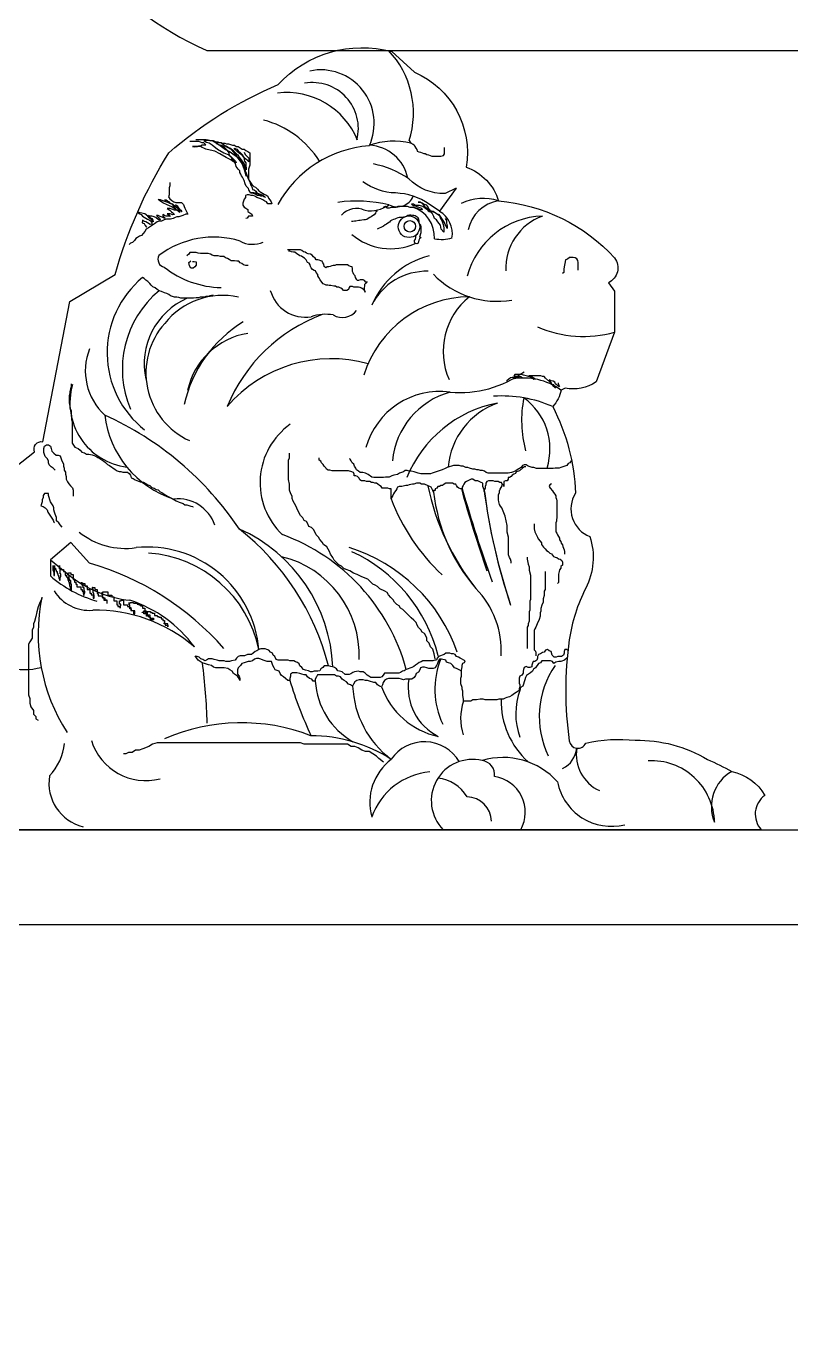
# Model space of a CAD drawing. Header units: metres. Extents: x 878 to 1938, y 746 to 2926.
# Drawn here: x 1155.3 to 1252.2, y 2193.9 to 2359.5 of the extents above; entities that cross this region are included whole.
import ezdxf

# ---------------------------------------------------------------- set-up
doc = ezdxf.new("R2010")
doc.units = ezdxf.units.M
for name, color, linetype in [('3', 3, 'Continuous'), ('4', 4, 'Continuous'), ('7', 7, 'Continuous')]:
    doc.layers.add(name, color=color, linetype=linetype)

msp = doc.modelspace()

# ---------------------------------------------------------------- hatches: boundary and pattern name
at = {"layer": '3'}
h = msp.add_hatch(dxfattribs=at)
h.set_pattern_fill('ANSI31', scale=1.83)
h.paths.add_polyline_path([(1203.19, 2334.13, 1), (1204.64, 2334.13, 1)])

# ---------------------------------------------------------------- linework, layer by layer
for q in [(1158.41, 2289.87), (1159.56, 2290.96)]:
    msp.add_line((1158.41, 2291.91), q, dxfattribs=at)
for points in [[(1149.34, 2300.07), (1156.4, 2305.56, -0.61), (1157.44, 2306.86), (1160.84, 2324.63), (1166.59, 2328.03, -0.07), (1173.39, 2343.44, -0.08), (1187.25, 2352.07, -0.28), (1201.63, 2356.25), (1204.5, 2353.63, -0.35), (1211.04, 2341.62, -0.24), (1215.17, 2337.34, -0.19), (1229.86, 2330.12, -0.47), (1229.08, 2326.98), (1229.86, 2325.94, 0.01), (1229.86, 2320.71), (1227.51, 2314.44, -0.21), (1223.59, 2313.66), (1223.07, 2313.4, -0.15), (1222.02, 2311.31, -0.11), (1224.9, 2300.33, 0.47), (1226.73, 2294.84, -0.2), (1226.2, 2288.31, 0.08), (1224.11, 2281.78, 0.07), (1224.11, 2268.98, 0.76), (1226.2, 2268.71, -0.08), (1232.48, 2269.07, -0.14), (1241.63, 2266.62, -0.03), (1244.7, 2265.09, -0.22), (1248.89, 2262.08, 0.45), (1248.43, 2257.74)], [(1209.79, 2338.97), (1208.38, 2338.27, -0.21), (1203.79, 2340.15, 0.1), (1199.32, 2342.03, -0.23)], [(1209.79, 2338.97), (1207.68, 2336.03), (1206.37, 2336.94, 0.14), (1202.12, 2338.35, -0.15), (1197.99, 2339.76, 0.32)]]:
    msp.add_lwpolyline(points, format="xyb", dxfattribs=at)
for points in [[(1182.93, 2343.5), (1183.07, 2343.23), (1183.34, 2342.96), (1183.54, 2342.76), (1183.54, 2342.29), (1183.34, 2342.49), (1183, 2342.76), (1182.73, 2343.1), (1182.33, 2343.37), (1181.99, 2343.64), (1181.79, 2343.84), (1181.66, 2344.04), (1181.99, 2343.91), (1182.19, 2343.7), (1182.46, 2343.44), (1182.73, 2343.17), (1182.8, 2342.96), (1182.93, 2342.76), (1182.93, 2342.56), (1183, 2342.36), (1183.14, 2342.16), (1183.14, 2341.82), (1183.2, 2341.49), (1183.2, 2341.28), (1183.14, 2341.69), (1182.87, 2342.22), (1182.33, 2342.9), (1181.93, 2343.37), (1181.45, 2343.77), (1181.12, 2344.04), (1180.71, 2344.18), (1180.51, 2344.31), (1180.31, 2344.44), (1180.78, 2344.24), (1181.12, 2343.97), (1181.52, 2343.77), (1181.72, 2343.5), (1181.99, 2343.23), (1182.19, 2343.17), (1182.26, 2342.83), (1182.4, 2342.56), (1182.67, 2342.29), (1182.8, 2342.09), (1183, 2341.89), (1183, 2341.69), (1183.07, 2341.42), (1183.07, 2341.15), (1183.14, 2340.88), (1183.2, 2340.68), (1183.2, 2340.48), (1183.14, 2340.68), (1183, 2341.28), (1182.67, 2342.09), (1182.19, 2342.76), (1181.66, 2343.44), (1181.25, 2343.91), (1180.65, 2344.18), (1180.31, 2344.44), (1180.04, 2344.71), (1179.84, 2344.71), (1179.64, 2344.78), (1179.37, 2344.78), (1179.17, 2344.85), (1179.5, 2344.58), (1179.91, 2344.38), (1180.58, 2343.84), (1181.18, 2343.57), (1181.52, 2343.3), (1181.93, 2343.03), (1182.13, 2342.83), (1182.33, 2342.7), (1182.46, 2342.49), (1182.6, 2342.22), (1182.73, 2341.89), (1182.93, 2341.82), (1182.93, 2341.62), (1183, 2341.28), (1183.07, 2341.08), (1183.2, 2340.88), (1183.34, 2340.48), (1183.41, 2340.27), (1183.47, 2340.07), (1183.67, 2339.74), (1183.74, 2339.4), (1183.88, 2339.2), (1183.94, 2339), (1184.01, 2338.8), (1184.21, 2338.73), (1184.41, 2338.59), (1184.55, 2338.39), (1184.82, 2338.26), (1185.02, 2338.19), (1185.22, 2338.12), (1185.42, 2337.99), (1185.63, 2337.79), (1185.42, 2337.85), (1185.22, 2338.06), (1184.95, 2338.06), (1184.55, 2338.32), (1184.35, 2338.32), (1184.15, 2338.39), (1183.74, 2338.39), (1183.94, 2338.39), (1184.41, 2338.19), (1184.62, 2338.06), (1184.82, 2338.06), (1185.02, 2337.99), (1185.22, 2337.99), (1185.02, 2338.12), (1184.75, 2338.26), (1184.55, 2338.26), (1184.35, 2338.32), (1183.74, 2338.32), (1183.67, 2338.53), (1183.54, 2338.73), (1183.47, 2338.93), (1183.2, 2339.2), (1183.07, 2339.53), (1182.93, 2339.94), (1182.73, 2340.34), (1182.6, 2340.54), (1182.53, 2340.75), (1182.4, 2340.95), (1182.4, 2341.15), (1182.19, 2341.35), (1181.93, 2341.69), (1181.86, 2342.09), (1181.72, 2342.29), (1181.45, 2342.56), (1181.32, 2342.83), (1181.18, 2343.03), (1181.05, 2343.23), (1181.05, 2343.44), (1180.78, 2343.77), (1180.44, 2344.11), (1180.11, 2344.38), (1179.7, 2344.44), (1179.17, 2344.78), (1178.96, 2344.91), (1178.56, 2344.98), (1177.82, 2344.98), (1178.16, 2344.78), (1178.49, 2344.71), (1178.9, 2344.44), (1179.57, 2343.91), (1180.38, 2343.44), (1180.98, 2343.17), (1181.32, 2342.9), (1181.59, 2342.63), (1181.86, 2342.36), (1181.93, 2342.16), (1181.59, 2342.29), (1181.25, 2342.56), (1180.65, 2342.83), (1179.84, 2343.3), (1179.23, 2343.64), (1178.63, 2343.77), (1178.09, 2343.91), (1177.82, 2344.04), (1177.62, 2344.11), (1177.42, 2344.24), (1176.41, 2344.24), (1176.61, 2344.18), (1176.81, 2344.24), (1177.01, 2344.24), (1177.21, 2344.31), (1177.42, 2344.31), (1177.62, 2344.44), (1178.09, 2344.44), (1177.82, 2344.71), (1177.62, 2344.71), (1177.21, 2344.85), (1176.07, 2344.85)], [(1176.8, 2345.14), (1178.11, 2345.14), (1178.35, 2345.06), (1178.6, 2344.98), (1179, 2344.98), (1179.33, 2344.81), (1179.58, 2344.73), (1179.82, 2344.73), (1180.23, 2344.65), (1180.47, 2344.65), (1180.72, 2344.57), (1180.96, 2344.57), (1181.45, 2344.4), (1181.7, 2344.4), (1181.94, 2344.24), (1182.19, 2344.24), (1182.43, 2344.08), (1182.68, 2343.92), (1182.92, 2343.92), (1183.17, 2343.75), (1183.41, 2343.59), (1183.66, 2343.43), (1183.66, 2341.87), (1183.58, 2341.63), (1183.5, 2341.38), (1183.5, 2340.16), (1183.58, 2339.92), (1183.74, 2339.67), (1183.9, 2339.43), (1184.15, 2339.18), (1184.39, 2339.1), (1184.64, 2338.85), (1184.8, 2338.61), (1185.05, 2338.45), (1185.46, 2338.2), (1185.7, 2338.12), (1185.95, 2337.96), (1186.03, 2337.71), (1186.19, 2337.47), (1186.35, 2337.22), (1186.44, 2336.98), (1185.95, 2336.98), (1185.78, 2337.22), (1185.54, 2337.3), (1185.29, 2337.47), (1185.05, 2337.63), (1184.8, 2337.71), (1184.56, 2337.79), (1184.31, 2337.96), (1184.07, 2338.04), (1183.82, 2338.04), (1183.58, 2338.12), (1183.33, 2338.12), (1183.09, 2338.04), (1183.09, 2337.79), (1182.92, 2337.55), (1182.76, 2337.06), (1182.76, 2336.81), (1182.92, 2336.57), (1183.17, 2336.41), (1183.41, 2336.24), (1183.41, 2336), (1183.66, 2335.83), (1183.9, 2335.67), (1183.99, 2335.43), (1183.5, 2335.43), (1183.33, 2335.18), (1183.17, 2335.1)], [(1203.83, 2344.98), (1204.06, 2344.65), (1204.27, 2344.58), (1204.47, 2344.44), (1204.54, 2344.24), (1204.67, 2344.04), (1204.8, 2343.84), (1204.87, 2343.64), (1205.07, 2343.57), (1205.28, 2343.5), (1205.68, 2343.37), (1205.88, 2343.37), (1206.08, 2343.23), (1206.29, 2343.17), (1206.49, 2343.1), (1206.69, 2343.03), (1207.83, 2343.03), (1208.17, 2343.1), (1208.3, 2343.3), (1208.3, 2344.11)], [(1173.53, 2339.67), (1173.53, 2339.26), (1173.45, 2339.02), (1173.45, 2338.12), (1173.37, 2337.88), (1173.53, 2337.63), (1173.78, 2337.39), (1174.02, 2337.22), (1174.27, 2337.14), (1175, 2337.14), (1175.25, 2336.9), (1175.33, 2336.65), (1175.41, 2336.41), (1175.57, 2336.16), (1175.66, 2335.92), (1175.82, 2335.67), (1175.57, 2335.67), (1175.17, 2335.51), (1174.68, 2335.34), (1174.43, 2335.34), (1174.19, 2335.26), (1173.94, 2335.1), (1173.61, 2335.02), (1173.12, 2335.02), (1172.8, 2334.94), (1172.47, 2334.77), (1172.23, 2334.77), (1171.9, 2334.69), (1171.57, 2334.45), (1171.33, 2334.28), (1171.08, 2334.12), (1170.84, 2333.96), (1170.51, 2333.79), (1170.35, 2333.47), (1169.94, 2332.98), (1169.69, 2332.9), (1169.45, 2332.73), (1169.2, 2332.57), (1169.04, 2332.32), (1168.8, 2332.08), (1168.55, 2332), (1168.39, 2331.84)], [(1174.25, 2336.91), (1174.46, 2336.71), (1174.59, 2336.51), (1174.72, 2336.31), (1174.93, 2336.17), (1175.06, 2335.97), (1174.79, 2336.31), (1174.52, 2336.37), (1174.19, 2336.64), (1173.92, 2336.91), (1173.58, 2337.05), (1173.45, 2337.25), (1173.24, 2337.32), (1173.04, 2337.45), (1172.84, 2337.45), (1173.11, 2337.38), (1173.31, 2337.18), (1173.51, 2337.05), (1173.92, 2336.91), (1174.19, 2336.64), (1174.39, 2336.58), (1174.59, 2336.31), (1174.66, 2336.11), (1174.79, 2335.9), (1174.39, 2336.17), (1174.19, 2336.31), (1173.78, 2336.58), (1173.18, 2336.84), (1172.64, 2337.11), (1172.23, 2337.38), (1172.03, 2337.52), (1172.3, 2337.52), (1172.5, 2337.45), (1172.84, 2337.32), (1173.24, 2337.18), (1173.58, 2337.05), (1173.85, 2336.98), (1173.92, 2336.78), (1174.19, 2336.37), (1174.32, 2336.17), (1174.12, 2336.17), (1173.78, 2336.31), (1173.58, 2336.37), (1173.18, 2336.37), (1173.51, 2336.17), (1173.72, 2335.97), (1173.92, 2335.84), (1174.12, 2335.63), (1173.92, 2335.57), (1173.58, 2335.7), (1173.18, 2335.7), (1173.38, 2335.57), (1173.58, 2335.37), (1173.31, 2335.43), (1173.04, 2335.43), (1172.84, 2335.5), (1172.64, 2335.63), (1172.64, 2335.43), (1172.84, 2335.3), (1172.91, 2335.1), (1172.57, 2335.3), (1172.3, 2335.37), (1172.03, 2335.5), (1171.83, 2335.5), (1172.03, 2335.3), (1172.23, 2335.16), (1172.3, 2334.96), (1172.1, 2334.96), (1171.76, 2335.23), (1171.43, 2335.37), (1171.23, 2335.43), (1171.02, 2335.43), (1170.82, 2335.5), (1170.96, 2335.3), (1171.23, 2335.1), (1171.36, 2334.89), (1171.43, 2334.69), (1171.29, 2334.89), (1170.96, 2335.16), (1170.75, 2335.43), (1170.35, 2335.7), (1169.75, 2335.84), (1169.41, 2335.97), (1169.61, 2335.77), (1169.88, 2335.63), (1170.08, 2335.43), (1170.28, 2335.3), (1170.69, 2335.03), (1170.89, 2334.96), (1171.09, 2334.83), (1171.23, 2334.63), (1171.23, 2334.42), (1171.02, 2334.36), (1170.69, 2334.56), (1170.49, 2334.69), (1170.28, 2334.76), (1170.08, 2334.89), (1170.01, 2334.56), (1170.28, 2334.49), (1170.42, 2334.22), (1170.55, 2334.02), (1170.62, 2334.09)], [(1208.39, 2335.12), (1208.56, 2334.87), (1208.56, 2334.53), (1208.64, 2334.2), (1208.64, 2333.87), (1208.56, 2334.12), (1208.39, 2334.37), (1208.31, 2334.62), (1208.14, 2334.87), (1207.81, 2335.37), (1207.56, 2335.53), (1207.31, 2335.7), (1207.06, 2335.87), (1206.64, 2335.95), (1206.39, 2335.95), (1206.14, 2336.12), (1206.48, 2336.12), (1206.89, 2336.03), (1207.14, 2335.87), (1207.39, 2335.7), (1207.64, 2335.62), (1207.73, 2335.37), (1207.81, 2335.12), (1207.98, 2334.87), (1208.14, 2334.37), (1208.23, 2333.95), (1208.23, 2333.37), (1207.89, 2333.78), (1207.81, 2334.28), (1207.48, 2334.7), (1207.31, 2334.95), (1207.06, 2335.12), (1206.98, 2335.37), (1206.81, 2335.7), (1206.56, 2335.95), (1206.31, 2336.12), (1206.14, 2336.37), (1205.89, 2336.53), (1205.73, 2336.78), (1205.48, 2337.03), (1205.23, 2337.2), (1204.98, 2337.2), (1205.23, 2337.2), (1205.48, 2337.12), (1205.73, 2336.95), (1205.98, 2336.87), (1206.23, 2336.53), (1206.39, 2336.28), (1206.56, 2336.03), (1206.31, 2336.2), (1206.06, 2336.28), (1205.56, 2336.62), (1205.14, 2336.78), (1204.64, 2336.78), (1204.39, 2336.95), (1204.14, 2336.95), (1204.39, 2336.78), (1204.73, 2336.7), (1205.14, 2336.53), (1205.39, 2336.45), (1205.48, 2336.2), (1205.14, 2336.28), (1204.89, 2336.37), (1204.48, 2336.53), (1203.98, 2336.53), (1203.64, 2336.62), (1202.39, 2336.62), (1202.14, 2336.53), (1201.56, 2336.53), (1201.31, 2336.45), (1201.06, 2336.45), (1200.81, 2336.62), (1200.56, 2336.53)], [(1199.81, 2336.11), (1199.63, 2335.97), (1199.58, 2335.79), (1199.4, 2335.6), (1199.21, 2335.46), (1199.03, 2335.33), (1198.84, 2335.23), (1198.66, 2335.1), (1198.47, 2335), (1198.29, 2334.96), (1198.11, 2334.96), (1197.83, 2334.91), (1197.64, 2334.87), (1197.46, 2334.87), (1197.09, 2334.77), (1196.91, 2334.77), (1196.72, 2334.73), (1196.54, 2334.73)], [(1205.21, 2332.79), (1205.34, 2333.34), (1205.34, 2334.08), (1205.3, 2334.27), (1205.16, 2334.45), (1205.11, 2334.64), (1205.11, 2334.82), (1205.07, 2335), (1204.98, 2335.19), (1204.61, 2335.46), (1204.42, 2335.51), (1204.24, 2335.51), (1204.05, 2335.56), (1203.87, 2335.56), (1203.68, 2335.51), (1203.5, 2335.37), (1203.32, 2335.33), (1203.13, 2335.28), (1202.95, 2335.23), (1202.58, 2335.23), (1202.39, 2335.19), (1202.21, 2335.1), (1202.02, 2335.05), (1201.84, 2335), (1201.66, 2334.91), (1201.47, 2334.82), (1201.33, 2334.64), (1201.15, 2334.54), (1200.96, 2334.4), (1200.78, 2334.31), (1200.6, 2334.17), (1200.41, 2334.08), (1200.23, 2333.99), (1200.04, 2333.9), (1199.77, 2333.76)], [(1205.16, 2332.75), (1205.34, 2332.7), (1205.16, 2332.56), (1205.07, 2332.38), (1204.98, 2332.01), (1204.79, 2331.92), (1204.61, 2331.96), (1204.51, 2332.15), (1204.51, 2332.33), (1204.65, 2332.52), (1204.7, 2332.7), (1204.7, 2332.88), (1204.75, 2333.07)], [(1183.43, 2329.17), (1183.13, 2329.17), (1182.87, 2329.25), (1182.65, 2329.43), (1182.43, 2329.51), (1182.25, 2329.73), (1182.03, 2329.73), (1181.73, 2329.78), (1181.29, 2329.78), (1181.03, 2329.95), (1180.81, 2330.04), (1180.59, 2330.13), (1180.37, 2330.3), (1179.94, 2330.3), (1179.63, 2330.39), (1179.15, 2330.39), (1178.89, 2330.48), (1178.67, 2330.61), (1178.36, 2330.69), (1177.4, 2330.69), (1177.1, 2330.74), (1176.88, 2330.82), (1176.05, 2330.82), (1175.92, 2330.61), (1175.7, 2330.43), (1175.66, 2330.39)], [(1176.4, 2329.69), (1176.62, 2329.69), (1176.84, 2329.65), (1176.88, 2329.43), (1176.88, 2329.21), (1176.7, 2328.99), (1176.49, 2328.82), (1176.18, 2328.82), (1176, 2329.12), (1175.96, 2329.34), (1175.92, 2329.56), (1176.14, 2329.73), (1176.18, 2329.78)], [(1198.52, 2327.02), (1198.33, 2327.08), (1198.2, 2327.27), (1198.01, 2327.34), (1197.62, 2327.34), (1197.43, 2327.27), (1197.24, 2327.27), (1197.17, 2327.46), (1197.05, 2327.66), (1196.98, 2327.85), (1196.85, 2328.04), (1196.73, 2328.23), (1196.66, 2328.42), (1196.66, 2328.81), (1196.6, 2329), (1196.41, 2329.06), (1196.21, 2329.13), (1196.02, 2329.25), (1194.61, 2329.25), (1194.42, 2329.19), (1194.23, 2329.19), (1194.04, 2329.13), (1193.85, 2329.06), (1193.65, 2329), (1193.46, 2329), (1193.27, 2328.87), (1193.08, 2329.06), (1193.02, 2329.32), (1192.89, 2329.51), (1192.82, 2329.7), (1192.63, 2329.77), (1192.44, 2329.83), (1192.25, 2329.89), (1192.06, 2329.89), (1191.93, 2330.09), (1191.74, 2330.28), (1191.54, 2330.47), (1191.35, 2330.6), (1191.03, 2330.66), (1190.84, 2330.73), (1190.65, 2330.85), (1190.46, 2330.92), (1190.26, 2331.05), (1190.07, 2331.17), (1188.41, 2331.17)], [(1198.52, 2327.14), (1198.33, 2326.95), (1198.2, 2326.76), (1198.2, 2326.57), (1198.13, 2326.38), (1198.13, 2326.19), (1198.2, 2325.99), (1198.26, 2325.8), (1198.2, 2325.99), (1198.01, 2326.19), (1197.81, 2326.31), (1197.62, 2326.38), (1197.43, 2326.44), (1196.85, 2326.44), (1196.66, 2326.51), (1196.34, 2326.51), (1196.21, 2326.31), (1196.15, 2326.12), (1195.96, 2325.99), (1195.51, 2325.99), (1195.38, 2326.19), (1195.19, 2326.31), (1194.93, 2326.44), (1194.68, 2326.44), (1194.49, 2326.57), (1194.29, 2326.57), (1193.91, 2326.63), (1193.72, 2326.63), (1193.53, 2326.7), (1193.34, 2326.7), (1193.14, 2326.76), (1192.95, 2326.83), (1192.76, 2327.08), (1192.57, 2327.34), (1192.38, 2327.66), (1192.25, 2327.85), (1192.25, 2328.04), (1192.06, 2328.3), (1191.99, 2328.49), (1191.8, 2328.55), (1191.61, 2328.68), (1191.42, 2328.87), (1191.35, 2329.06), (1191.29, 2329.25), (1191.16, 2329.45), (1190.97, 2329.57), (1190.78, 2329.89), (1190.58, 2330.09), (1190.39, 2330.21), (1190.2, 2330.34), (1190.01, 2330.41), (1189.82, 2330.53), (1189.62, 2330.66), (1189.37, 2330.85), (1189.18, 2330.85), (1188.92, 2330.92), (1188.73, 2330.98), (1188.54, 2330.98)], [(1225.26, 2328.6), (1225.26, 2329.56), (1225.21, 2329.79), (1225.08, 2330.02), (1224.85, 2330.16), (1224.62, 2330.2), (1224.16, 2330.2), (1223.89, 2329.98), (1223.66, 2329.88), (1223.57, 2329.43), (1223.52, 2329.2), (1223.43, 2328.74), (1223.43, 2328.28), (1223.25, 2328.15)], [(1179.02, 2325.41), (1178.58, 2325.32), (1178.36, 2325.24), (1178.1, 2325.24), (1177.88, 2325.15), (1177.36, 2325.15), (1177.14, 2325.06), (1176.84, 2325.06), (1176.53, 2325.02), (1174.91, 2325.02), (1174.65, 2325.1), (1174.43, 2325.15), (1174.13, 2325.15), (1173.6, 2325.32), (1173.38, 2325.5), (1173.16, 2325.63), (1172.86, 2325.72), (1172.47, 2325.89), (1172.16, 2325.98), (1171.94, 2326.15), (1171.68, 2326.33), (1171.37, 2326.46), (1171.15, 2326.68), (1170.98, 2326.89), (1170.72, 2327.16), (1170.5, 2327.33), (1170.28, 2327.51), (1170.06, 2327.64), (1170.06, 2327.68)], [(1222.72, 2314.31), (1222.77, 2314.04), (1222.88, 2313.82), (1222.66, 2313.93), (1222.39, 2314.2), (1222.29, 2314.41), (1222.07, 2314.52), (1221.8, 2314.58), (1221.58, 2314.68), (1221.64, 2314.41), (1221.8, 2314.2), (1222.07, 2314.09), (1222.23, 2313.87), (1222.39, 2313.66), (1222.18, 2313.87), (1221.96, 2314.09), (1221.8, 2314.41), (1221.48, 2314.58), (1221.1, 2314.9), (1220.94, 2315.11), (1220.72, 2315.11), (1220.5, 2315.22), (1218.99, 2315.22), (1219.32, 2315.11), (1219.64, 2314.95), (1219.86, 2314.79), (1219.64, 2314.74), (1219.42, 2314.95), (1219.1, 2315.06), (1218.83, 2315.17), (1218.34, 2315.28), (1218.07, 2315.38), (1217.21, 2315.38), (1217.1, 2315.17), (1217.75, 2315.17), (1217.97, 2315.11), (1218.18, 2314.95), (1217.97, 2314.9), (1217.64, 2315.01), (1216.89, 2315.01), (1216.67, 2314.95), (1216.45, 2314.79), (1216.24, 2314.63), (1216.18, 2314.52)], [(1161.01, 2314.2), (1161.01, 2313.79), (1160.93, 2313.55), (1160.85, 2313.23), (1160.85, 2312.98), (1160.77, 2312.66), (1160.77, 2311.77), (1160.85, 2311.36), (1160.85, 2311.12), (1161.01, 2310.8), (1161.01, 2310.47), (1161.09, 2310.07), (1161.09, 2309.66), (1161.17, 2309.42), (1161.17, 2306.66), (1161.33, 2306.42), (1161.5, 2306.18), (1161.9, 2306.01), (1162.15, 2305.77), (1162.39, 2305.53), (1162.71, 2305.45), (1162.96, 2305.29), (1163.28, 2305.29), (1163.69, 2305.2), (1163.93, 2305.12), (1164.17, 2305.04), (1164.42, 2304.88), (1164.66, 2304.72), (1164.9, 2304.56), (1165.15, 2304.39), (1165.39, 2304.23), (1165.63, 2303.99), (1165.88, 2303.83), (1166.6, 2303.34), (1166.85, 2303.18), (1167.09, 2303.1), (1167.33, 2303.1), (1167.58, 2303.02), (1168.15, 2303.02), (1168.39, 2302.85), (1168.55, 2302.61), (1168.63, 2302.29), (1168.87, 2302.21), (1169.12, 2302.04), (1169.36, 2301.96), (1169.77, 2301.8), (1170.17, 2301.72), (1170.5, 2301.56), (1170.74, 2301.4), (1170.98, 2301.31), (1171.23, 2301.07), (1171.55, 2300.99), (1171.79, 2300.83), (1172.04, 2300.75), (1172.28, 2300.5), (1172.52, 2300.42), (1172.77, 2300.26), (1173.01, 2300.1), (1173.33, 2299.94), (1173.58, 2299.78), (1173.82, 2299.69), (1174.31, 2299.37), (1174.71, 2299.21), (1175.2, 2299.05), (1175.44, 2298.88), (1175.69, 2298.88), (1175.93, 2298.8), (1176.17, 2298.72), (1176.42, 2298.64), (1176.5, 2298.56)], [(1159.02, 2303.25), (1158.76, 2303.51), (1158.5, 2303.68), (1158.24, 2303.94), (1158.15, 2304.2), (1158.15, 2304.46), (1157.98, 2304.72), (1157.72, 2304.98), (1157.63, 2305.24), (1157.55, 2305.5), (1157.55, 2306.02), (1157.63, 2306.28), (1157.89, 2306.46), (1158.15, 2306.46), (1158.41, 2306.28), (1158.5, 2306.02), (1158.59, 2305.68), (1158.85, 2305.42), (1159.11, 2305.16), (1159.37, 2305.16), (1159.63, 2305.07), (1159.71, 2304.81), (1159.8, 2304.55), (1160.06, 2304.03), (1160.06, 2303.77), (1160.15, 2303.51), (1160.15, 2303.25), (1160.32, 2302.99), (1160.32, 2302.73), (1160.41, 2302.47), (1160.41, 2302.12), (1160.58, 2301.78), (1160.75, 2301.52), (1160.93, 2301.26), (1161.19, 2301), (1161.27, 2300.74), (1161.27, 2299.96)], [(1207.15, 2279.38), (1207, 2279.99), (1206.84, 2280.6), (1206.54, 2280.91), (1206.39, 2281.37), (1206.08, 2281.67), (1206.08, 2281.97), (1205.93, 2282.28), (1205.78, 2282.58), (1205.47, 2282.74), (1205.32, 2283.04), (1205.01, 2283.35), (1204.86, 2283.65), (1204.71, 2283.95), (1204.41, 2284.26), (1204.1, 2284.56), (1203.8, 2284.87), (1203.49, 2285.17), (1203.03, 2285.63), (1202.73, 2285.78), (1202.58, 2286.09), (1202.27, 2286.24), (1201.97, 2286.54), (1201.81, 2286.85), (1201.51, 2287.15), (1201.2, 2287.46), (1201.05, 2287.76), (1200.75, 2287.92), (1200.14, 2288.22), (1199.83, 2288.53), (1199.53, 2288.68), (1199.22, 2288.83), (1198.92, 2289.13), (1198.61, 2289.44), (1197.85, 2289.74), (1197.24, 2290.05), (1196.78, 2290.2), (1196.33, 2290.51), (1195.87, 2290.66), (1195.56, 2290.81), (1195.26, 2291.11), (1194.95, 2291.27), (1194.65, 2291.57), (1194.34, 2291.88), (1194.19, 2292.18), (1193.89, 2292.64), (1193.74, 2292.94), (1193.43, 2293.55), (1192.97, 2293.86), (1192.82, 2294.16), (1192.52, 2294.47), (1192.36, 2294.77), (1192.06, 2295.08), (1191.75, 2295.69), (1191.45, 2295.99), (1191.14, 2296.14), (1190.99, 2296.45), (1190.84, 2296.75), (1190.53, 2296.9), (1190.38, 2297.21), (1190.08, 2297.51), (1189.92, 2297.82), (1189.62, 2298.43), (1189.47, 2298.73), (1189.31, 2299.04), (1189.16, 2299.34), (1189.01, 2299.65), (1189.01, 2299.95), (1188.86, 2300.26), (1188.7, 2300.71), (1188.7, 2301.47), (1188.55, 2302.08), (1188.55, 2304.52), (1188.7, 2304.83), (1188.7, 2305.43)], [(1218.63, 2303.68), (1218.43, 2303.68), (1218.22, 2303.57), (1217.81, 2303.16), (1217.39, 2303.06), (1217.29, 2302.85), (1217.08, 2302.75), (1216.87, 2302.64), (1216.77, 2302.44), (1216.56, 2302.33), (1216.36, 2302.33), (1216.36, 2302.13), (1216.25, 2301.92), (1216.05, 2301.92), (1215.84, 2301.81), (1215.84, 2301.19), (1215.84, 2301.4), (1215.63, 2301.5), (1215.53, 2301.71), (1215.32, 2301.71), (1215.11, 2301.81), (1214.7, 2301.81), (1214.49, 2301.92), (1213.87, 2301.92), (1213.66, 2301.81), (1213.56, 2301.61), (1213.56, 2301.4), (1213.46, 2301.19), (1213.46, 2300.99), (1213.35, 2300.78), (1213.35, 2300.57), (1213.35, 2300.78), (1213.25, 2300.99), (1213.15, 2301.19), (1213.15, 2301.61), (1212.94, 2301.71), (1212.52, 2301.92), (1212.21, 2301.92), (1211.9, 2302.13), (1211.7, 2302.13), (1211.28, 2301.92), (1211.08, 2301.81), (1210.87, 2301.71), (1210.76, 2301.5), (1210.66, 2301.3), (1210.56, 2301.09), (1210.56, 2300.88), (1210.35, 2300.88), (1210.14, 2300.99), (1209.94, 2301.09), (1209.83, 2301.3), (1209.73, 2301.5), (1209.52, 2301.5), (1209.32, 2301.61), (1208.49, 2301.61), (1208.28, 2301.5), (1208.07, 2301.3), (1207.87, 2301.3), (1207.66, 2301.19), (1207.45, 2301.19), (1207.35, 2300.99), (1207.14, 2300.88), (1207.14, 2300.68), (1206.93, 2300.68), (1206.93, 2300.47), (1206.83, 2300.68), (1206.62, 2301.09), (1205.79, 2301.5), (1205.38, 2301.5), (1205.17, 2301.61), (1204.76, 2301.61), (1204.45, 2301.5), (1204.24, 2301.5), (1203.83, 2301.4), (1203.62, 2301.3), (1203.41, 2301.3), (1202.9, 2301.19), (1202.58, 2301.19), (1202.38, 2301.09), (1202.27, 2300.88), (1202.17, 2300.68), (1201.96, 2300.47), (1201.86, 2300.26), (1201.76, 2300.06), (1201.65, 2299.85), (1201.55, 2299.64), (1201.55, 2300.88), (1201.34, 2300.88), (1201.14, 2300.99), (1200.41, 2300.99), (1200.31, 2301.19), (1200.1, 2301.3), (1199.89, 2301.5), (1199.69, 2301.61), (1199.48, 2301.61), (1199.27, 2301.71), (1199.06, 2301.71), (1198.86, 2301.81), (1198.44, 2301.81), (1198.24, 2301.92), (1197.82, 2301.92), (1197.61, 2302.02), (1197.51, 2302.23), (1197.3, 2302.44), (1197.1, 2302.54), (1196.89, 2302.54), (1196.89, 2302.75), (1196.79, 2302.95), (1196.58, 2303.06), (1196.17, 2303.16), (1194.09, 2303.16), (1193.78, 2303.26), (1193.58, 2303.26), (1193.37, 2303.37), (1193.27, 2303.57), (1193.06, 2303.78), (1192.96, 2303.99), (1192.75, 2304.19), (1192.64, 2304.4), (1192.44, 2304.51), (1192.44, 2304.82)], [(1224.36, 2304.42), (1224.2, 2304.18), (1223.96, 2304.1), (1223.79, 2303.85), (1223.55, 2303.77), (1223.31, 2303.69), (1223.06, 2303.61), (1222.82, 2303.53), (1222.33, 2303.53), (1222.08, 2303.45), (1219.97, 2303.45), (1219.64, 2303.61), (1219.4, 2303.61), (1219.15, 2303.69), (1218.91, 2303.77), (1218.66, 2303.94), (1218.42, 2303.94), (1218.18, 2303.85), (1218.01, 2303.61), (1217.52, 2303.28), (1217.28, 2303.12), (1217.04, 2303.04), (1216.79, 2302.96), (1216.38, 2302.88), (1213.86, 2302.88), (1213.61, 2302.96), (1213.37, 2303.12), (1213.13, 2303.2), (1212.88, 2303.2), (1212.64, 2303.28), (1212.39, 2303.28), (1212.15, 2303.37), (1211.9, 2303.37), (1211.5, 2303.53), (1211.25, 2303.61), (1211.01, 2303.61), (1210.68, 2303.77), (1210.44, 2303.77), (1210.19, 2303.85), (1209.46, 2303.85), (1209.22, 2303.77), (1208.89, 2303.69), (1208.65, 2303.61), (1208.4, 2303.45), (1208, 2303.28), (1207.75, 2303.2), (1207.02, 2302.96), (1206.77, 2302.88), (1206.53, 2302.8), (1205.31, 2302.8), (1204.98, 2302.88), (1204.49, 2303.04), (1204.09, 2303.12), (1203.84, 2303.12), (1203.6, 2303.2), (1203.35, 2303.2), (1203.11, 2303.04), (1202.87, 2302.96), (1202.62, 2302.88), (1202.38, 2302.71), (1201.89, 2302.63), (1201.64, 2302.55), (1201.32, 2302.39), (1200.83, 2302.39), (1200.59, 2302.31), (1199.36, 2302.31), (1199.12, 2302.39), (1198.63, 2302.71), (1198.31, 2302.88), (1197.98, 2302.96), (1197.65, 2302.96), (1197.41, 2303.12), (1197.17, 2303.28), (1197.08, 2303.53), (1196.92, 2303.77), (1196.84, 2304.02), (1196.6, 2304.18), (1196.51, 2304.42), (1196.35, 2304.67), (1196.27, 2304.75)], [(1216.75, 2291.49), (1216.75, 2291.7), (1216.68, 2291.98), (1216.54, 2292.19), (1216.4, 2292.54), (1216.4, 2294.77), (1216.26, 2295.4), (1216.26, 2296.24), (1216.12, 2296.86), (1215.98, 2297.42), (1215.84, 2297.84), (1215.56, 2298.47), (1215.42, 2298.68), (1215.28, 2298.89), (1215.21, 2299.24), (1215.14, 2299.52), (1215.14, 2300.15), (1215.28, 2300.43), (1215.28, 2300.63), (1215.35, 2300.84), (1215.49, 2301.05), (1215.63, 2301.26), (1215.63, 2301.4)], [(1221.85, 2301.54), (1221.64, 2301.4), (1221.57, 2301.19), (1221.71, 2300.98), (1221.99, 2300.63), (1222.13, 2300.43), (1222.27, 2300.22), (1222.41, 2300.01), (1222.41, 2299.8), (1222.48, 2299.59), (1222.55, 2299.38), (1222.55, 2297.21), (1222.48, 2297), (1222.48, 2296.79), (1222.41, 2296.59), (1222.41, 2295.47), (1222.55, 2295.26), (1222.62, 2295.05), (1222.9, 2294.63), (1222.9, 2294.42), (1223.04, 2294.21), (1223.11, 2294), (1223.25, 2293.79), (1223.32, 2293.58), (1223.38, 2293.37), (1223.45, 2293.16), (1223.52, 2292.95), (1223.52, 2292.61)], [(1159.89, 2296.06), (1159.63, 2296.32), (1159.45, 2296.58), (1159.19, 2296.84), (1159.19, 2297.27), (1159.02, 2297.7), (1158.93, 2297.96), (1158.85, 2298.22), (1158.85, 2298.48), (1158.76, 2298.74), (1158.41, 2299.26), (1158.33, 2299.52), (1158.24, 2299.78), (1158.15, 2300.04), (1158.15, 2300.3), (1157.63, 2300.3), (1157.46, 2300.04), (1157.46, 2299.78), (1157.37, 2299.52), (1157.37, 2299.26), (1157.29, 2299), (1157.2, 2298.74), (1157.46, 2298.66), (1157.72, 2298.48), (1157.98, 2298.22), (1158.07, 2297.96), (1158.24, 2297.7), (1158.41, 2297.44), (1158.76, 2296.92), (1158.85, 2296.66), (1158.93, 2296.58)], [(1219.68, 2296.45), (1219.68, 2295.82), (1219.75, 2295.47), (1219.82, 2295.26), (1220.1, 2294.77), (1220.17, 2294.56), (1220.45, 2294.28), (1220.59, 2294.07), (1220.59, 2293.86), (1220.87, 2293.51), (1221.08, 2293.3), (1221.22, 2293.09), (1221.43, 2292.95), (1221.64, 2292.74), (1221.85, 2292.68), (1222.13, 2292.33), (1222.34, 2292.26), (1222.55, 2292.19), (1222.76, 2292.05), (1222.97, 2291.98), (1223.18, 2291.84), (1223.25, 2291.63), (1223.25, 2291.21), (1223.04, 2291.07), (1223.04, 2290.86), (1222.9, 2290.65), (1222.83, 2290.44), (1222.76, 2290.09), (1222.76, 2289.04), (1222.62, 2288.9)], [(1163.35, 2291.49), (1160.98, 2294.1), (1158.41, 2291.91), (1160.72, 2290.01)], [(1218.77, 2292.26), (1218.77, 2291.98), (1218.91, 2291.35), (1219.05, 2291), (1219.05, 2290.58), (1219.19, 2289.95), (1219.19, 2286.88), (1219.12, 2286.67), (1219.12, 2285.55), (1219.05, 2285.34), (1219.05, 2284.16), (1218.91, 2283.81), (1218.91, 2283.6), (1218.77, 2283.39), (1218.77, 2280.67)], [(1158.7, 2291.19), (1158.7, 2290.55), (1158.77, 2290.55), (1158.77, 2290.34), (1158.84, 2290.34), (1158.84, 2289.91), (1158.91, 2289.91), (1158.91, 2291.19), (1158.91, 2290.83), (1159.05, 2290.83), (1159.05, 2290.62), (1159.13, 2290.62), (1159.13, 2290.41), (1159.27, 2290.41), (1159.27, 2290.19), (1159.34, 2290.19), (1159.34, 2289.98), (1159.41, 2289.98), (1159.41, 2289.77), (1159.48, 2289.77), (1159.48, 2289.55), (1159.55, 2289.55), (1159.55, 2289.34), (1159.62, 2289.34), (1159.62, 2289.77), (1159.7, 2289.77), (1159.7, 2290.12), (1159.62, 2290.12), (1159.62, 2290.76), (1159.55, 2290.76), (1159.55, 2291.19), (1159.55, 2290.9), (1159.62, 2290.9), (1159.62, 2290.69), (1160.05, 2290.69), (1160.05, 2290.41), (1160.26, 2290.41), (1160.26, 2289.98), (1160.41, 2289.98), (1160.41, 2289.77), (1160.55, 2289.77), (1160.55, 2289.55), (1160.62, 2289.55), (1160.62, 2289.34), (1160.69, 2289.34), (1160.69, 2289.13), (1160.76, 2289.13), (1160.76, 2288.84), (1160.83, 2288.84), (1160.83, 2288.56), (1160.9, 2288.56), (1160.9, 2288.06), (1161.05, 2288.06), (1161.05, 2288.84), (1160.98, 2288.84), (1160.98, 2289.27), (1160.83, 2289.27), (1160.83, 2289.48), (1160.76, 2289.48), (1160.76, 2289.98), (1160.62, 2289.98), (1160.62, 2290.19), (1160.48, 2290.19), (1160.69, 2290.19), (1160.69, 2290.26), (1160.98, 2290.26), (1160.98, 2290.05), (1161.26, 2290.05), (1161.26, 2289.41), (1161.47, 2289.41), (1161.47, 2289.06), (1161.62, 2289.06), (1161.62, 2288.84), (1161.76, 2288.84), (1161.76, 2288.49), (1162.26, 2288.49), (1162.26, 2288.13), (1162.4, 2288.13), (1162.4, 2287.92), (1162.54, 2287.92), (1162.54, 2287.63), (1162.61, 2287.63), (1162.61, 2287.42), (1162.68, 2287.42), (1162.68, 2287.7), (1162.75, 2287.7), (1162.75, 2287.92), (1162.68, 2287.92), (1162.68, 2288.34), (1162.54, 2288.34), (1162.54, 2288.56), (1162.47, 2288.56), (1162.47, 2288.77), (1162.4, 2288.77), (1162.4, 2288.98), (1162.26, 2288.98), (1162.47, 2288.98), (1162.47, 2288.91), (1162.75, 2288.91), (1162.75, 2288.63), (1163.04, 2288.63), (1163.04, 2288.13), (1163.4, 2288.13), (1163.4, 2287.7), (1163.54, 2287.7), (1163.54, 2287.49), (1163.82, 2287.49), (1163.82, 2287.06), (1163.96, 2287.06), (1163.96, 2287.49), (1163.89, 2287.49), (1163.89, 2287.7), (1163.82, 2287.7), (1163.82, 2288.2), (1163.75, 2288.2), (1163.75, 2288.42), (1163.68, 2288.42), (1164.04, 2288.42), (1164.04, 2288.13), (1164.32, 2288.13), (1164.32, 2287.63), (1164.46, 2287.63), (1164.46, 2287.35), (1164.96, 2287.35), (1164.96, 2287.14), (1165.17, 2287.14), (1165.17, 2286.78), (1165.53, 2286.78), (1165.53, 2286.42), (1165.6, 2286.42), (1165.6, 2286.78), (1165.32, 2286.78), (1165.32, 2287.06), (1165.03, 2287.06), (1165.03, 2287.49), (1164.96, 2287.49), (1164.96, 2287.7), (1164.82, 2287.7), (1165.03, 2287.7), (1165.03, 2287.85), (1165.67, 2287.85), (1165.67, 2287.42), (1166.17, 2287.42), (1166.17, 2287.21), (1166.45, 2287.21), (1166.45, 2286.71), (1166.81, 2286.71), (1166.81, 2286.21), (1166.95, 2286.21), (1166.95, 2286), (1167.24, 2286), (1167.24, 2285.78), (1167.24, 2286.07), (1167.31, 2286.07), (1167.31, 2286.28), (1167.17, 2286.28), (1167.17, 2286.71), (1167.38, 2286.71), (1167.38, 2286.78), (1167.66, 2286.78), (1167.66, 2286.21), (1168.16, 2286.21), (1168.16, 2286), (1168.38, 2286), (1168.38, 2285.86), (1168.59, 2285.86), (1168.59, 2285.5), (1168.94, 2285.5), (1168.94, 2285.07), (1169.09, 2285.07), (1169.09, 2285.43), (1168.66, 2285.43), (1168.66, 2285.71), (1168.45, 2285.71), (1168.45, 2286.21), (1168.38, 2286.21), (1168.38, 2286.42), (1168.3, 2286.42), (1168.52, 2286.42), (1168.52, 2286.5), (1168.94, 2286.5), (1168.94, 2286.42), (1169.37, 2286.42), (1169.37, 2286.28), (1169.59, 2286.28), (1169.59, 2286.21), (1169.8, 2286.21), (1169.8, 2286.07), (1170.08, 2286.07), (1170.08, 2285.78), (1170.37, 2285.78), (1170.37, 2285.29), (1170.65, 2285.29), (1170.65, 2284.93), (1171.01, 2284.93), (1171.01, 2284.5), (1171.44, 2284.5), (1171.44, 2284.29), (1171.08, 2284.29), (1171.08, 2284.65), (1170.87, 2284.65), (1170.87, 2284.79), (1170.58, 2284.79), (1170.58, 2285.07), (1170.23, 2285.07), (1170.23, 2285.22), (1170.01, 2285.22), (1170.01, 2285.29), (1170.23, 2285.29), (1170.23, 2285.43), (1170.51, 2285.43), (1170.51, 2285.36), (1171.08, 2285.36), (1171.08, 2285.22), (1171.29, 2285.22), (1171.29, 2285.14), (1171.58, 2285.14), (1171.58, 2284.86), (1171.93, 2284.86), (1171.93, 2284.72), (1172.15, 2284.72), (1172.15, 2284.65), (1172.43, 2284.65), (1172.43, 2284.43), (1172.64, 2284.43), (1172.64, 2284.22), (1172.86, 2284.22), (1172.86, 2283.86), (1172.93, 2283.86), (1172.93, 2283.65), (1173.29, 2283.65), (1173.29, 2283.44), (1173.29, 2283.79), (1172.79, 2283.79), (1172.79, 2283.94)], [(1221.08, 2290.44), (1221.08, 2288.14), (1220.94, 2287.93), (1220.94, 2287.37), (1220.8, 2286.95), (1220.8, 2286.53), (1220.66, 2286.18), (1220.52, 2285.76), (1220.52, 2285.41), (1220.45, 2285.2), (1220.45, 2284.79), (1220.31, 2284.37), (1220.03, 2283.81), (1219.89, 2283.39), (1219.75, 2283.18), (1219.68, 2282.97), (1219.68, 2280.53), (1219.82, 2280.32), (1219.89, 2280.11), (1219.89, 2279.76)], [(1157.3, 2287), (1157, 2286.39), (1156.85, 2285.94), (1156.69, 2285.33), (1156.54, 2284.72), (1156.39, 2284.11), (1156.24, 2283.8), (1156.24, 2283.35), (1156.08, 2283.04), (1156.08, 2281.97), (1155.78, 2281.52), (1155.63, 2281.21), (1155.63, 2274.81), (1155.78, 2274.36), (1155.78, 2273.75), (1155.93, 2273.29), (1156.24, 2272.83), (1156.24, 2272.38), (1156.54, 2272.07), (1156.54, 2271.77), (1156.85, 2271.62)], [(1224.01, 2280.39), (1223.78, 2280.55), (1223.54, 2280.55), (1223.46, 2280.31), (1223.46, 2280.08), (1223.38, 2279.84), (1223.15, 2279.68), (1222.68, 2279.68), (1222.44, 2279.6), (1222.2, 2279.6), (1221.97, 2279.84), (1221.81, 2280.31), (1221.57, 2280.39), (1221.34, 2280.55), (1221.1, 2280.47), (1220.94, 2280.23), (1220.71, 2280.16), (1220.47, 2280), (1220.23, 2279.92), (1220.08, 2279.68), (1220.08, 2279.45), (1220, 2279.21), (1219.76, 2279.05), (1219.53, 2279.05), (1219.45, 2278.82), (1219.37, 2278.58), (1219.37, 2278.35), (1219.13, 2278.27), (1218.9, 2278.27), (1218.66, 2278.42), (1218.42, 2278.27), (1218.34, 2278.03), (1218.27, 2277.79), (1218.27, 2277.56), (1218.11, 2277.32), (1217.87, 2277.17), (1217.79, 2276.93), (1217.79, 2276.3), (1217.87, 2276.06), (1217.87, 2275.83), (1217.79, 2275.59), (1217.79, 2275.35), (1217.4, 2275.12), (1217.16, 2274.96), (1216.85, 2274.73), (1216.53, 2274.57), (1216.22, 2274.49), (1215.98, 2274.41), (1215.75, 2274.25), (1215.19, 2274.25), (1214.96, 2274.17), (1213.46, 2274.17), (1213.23, 2274.25), (1212.83, 2274.25), (1212.36, 2274.17), (1211.89, 2274.17), (1211.65, 2274.02), (1210.71, 2274.02), (1210.71, 2274.25), (1210.63, 2274.73), (1210.63, 2275.28), (1210.55, 2275.51), (1210.55, 2275.75), (1210.39, 2276.22), (1210.39, 2276.93), (1210.47, 2277.17), (1210.47, 2277.95), (1210.55, 2278.35), (1210.55, 2278.58), (1210.63, 2278.82), (1210.86, 2278.9), (1210.94, 2279.13), (1210.31, 2279.45), (1210.08, 2279.6), (1209.84, 2279.68), (1209.68, 2279.92), (1209.45, 2280), (1209.21, 2280), (1208.97, 2280.08), (1208.5, 2280.08), (1208.26, 2279.92), (1208.03, 2279.84), (1207.79, 2279.76), (1207.56, 2279.68), (1207.4, 2279.45), (1207.32, 2279.21), (1207.08, 2279.21), (1206.85, 2279.13), (1205.59, 2279.13), (1205.35, 2278.98), (1205.11, 2278.9), (1204.88, 2278.74), (1204.64, 2278.58), (1204.41, 2278.42), (1204.17, 2278.27), (1203.93, 2278.19), (1203.7, 2278.11), (1203.46, 2278.03), (1203.22, 2277.87), (1202.99, 2277.79), (1202.75, 2277.64), (1202.52, 2277.56), (1200.7, 2277.56), (1200.55, 2277.32), (1200.39, 2277.09), (1200.15, 2277.01), (1198.97, 2277.01), (1198.74, 2277.17), (1198.5, 2277.32), (1198.26, 2277.56), (1198.03, 2277.72), (1197.63, 2277.72), (1197.4, 2277.79), (1196.92, 2277.72), (1196.69, 2277.64), (1196.45, 2277.48), (1196.22, 2277.4), (1195.74, 2277.4), (1195.35, 2277.72), (1195.03, 2277.79), (1194.8, 2277.87), (1194.64, 2278.11), (1194.4, 2278.27), (1194.17, 2278.35), (1193.93, 2278.42), (1193.62, 2278.5), (1193.07, 2278.5), (1192.91, 2278.27), (1192.67, 2278.11), (1192.51, 2277.87), (1192.28, 2277.79), (1191.81, 2277.79), (1191.57, 2277.72), (1191.33, 2277.72), (1191.1, 2277.87), (1190.7, 2277.95), (1190.47, 2278.03), (1190.23, 2278.27), (1189.99, 2278.5), (1189.92, 2278.74), (1189.68, 2278.9), (1189.44, 2278.98), (1189.21, 2279.13), (1188.73, 2279.13), (1188.5, 2279.21), (1187.24, 2279.21), (1187, 2279.29), (1186.84, 2279.68), (1186.61, 2279.84), (1186.53, 2280.08), (1186.29, 2280.23), (1186.06, 2280.47), (1185.82, 2280.55), (1185.58, 2280.63), (1185.03, 2280.63), (1184.8, 2280.55), (1184.56, 2280.39), (1184.32, 2280.31), (1184.09, 2280.08), (1183.85, 2279.92), (1183.38, 2279.92), (1182.99, 2279.76), (1182.43, 2279.76), (1182.2, 2279.68), (1181.96, 2279.45), (1181.8, 2279.21), (1181.33, 2279.13), (1181.1, 2279.05), (1180.62, 2279.05), (1180.39, 2279.13), (1179.76, 2279.13), (1179.52, 2279.21), (1179.13, 2279.29), (1178.89, 2279.37), (1178.42, 2279.37), (1178.18, 2279.21), (1177.95, 2279.13), (1177.71, 2279.29), (1177.47, 2279.37), (1177.24, 2279.6), (1177, 2279.68), (1176.92, 2279.76)], [(1210.45, 2277.79), (1210.19, 2277.97), (1209.83, 2278.15), (1209.56, 2278.24), (1209.38, 2278.51), (1209.11, 2278.77), (1208.84, 2278.86), (1208.58, 2278.95), (1208.49, 2279.22), (1207.95, 2279.31), (1207.68, 2279.31), (1207.5, 2279.04), (1207.41, 2278.77), (1207.32, 2278.51), (1207.15, 2278.24), (1206.88, 2278.15), (1206.34, 2278.15), (1206.07, 2278.24), (1205.8, 2278.33), (1205.54, 2278.33), (1205.27, 2278.24), (1205.18, 2277.97), (1205, 2277.7), (1204.73, 2277.52), (1204.64, 2277.26), (1204.46, 2276.99), (1204.19, 2276.81), (1203.39, 2276.81), (1203.12, 2276.72), (1202.85, 2276.81), (1202.59, 2276.9), (1201.24, 2276.9), (1200.98, 2276.81), (1200.71, 2276.63), (1200.53, 2276.36), (1200.44, 2276.09), (1200.35, 2275.83), (1200.08, 2275.92), (1199.81, 2276.09), (1199.63, 2276.36), (1199.37, 2276.36), (1198.83, 2276.54), (1198.56, 2276.63), (1198.29, 2276.63), (1198.03, 2276.72), (1197.49, 2276.72), (1197.22, 2276.63), (1196.95, 2276.45), (1196.77, 2276.18), (1196.68, 2275.92), (1196.42, 2276.09), (1196.15, 2276.18), (1195.88, 2276.45), (1195.61, 2276.63), (1195.34, 2276.81), (1195.16, 2277.08), (1194.9, 2277.17), (1194.63, 2277.17), (1194.36, 2277.34), (1192.21, 2277.34), (1192.12, 2277.08), (1191.95, 2276.81), (1191.95, 2276.54), (1191.68, 2276.54), (1191.5, 2276.81), (1191.23, 2276.9), (1190.96, 2277.08), (1190.78, 2277.34), (1190.52, 2277.34), (1190.25, 2277.43), (1189.98, 2277.52), (1189.62, 2277.61), (1189.08, 2277.61), (1188.82, 2277.43), (1188.82, 2277.17), (1188.73, 2276.9), (1188.73, 2276.63), (1188.46, 2276.63), (1188.19, 2276.9), (1187.92, 2277.08), (1187.65, 2277.26), (1187.48, 2277.52), (1187.39, 2277.79), (1186.85, 2277.97), (1186.76, 2278.24), (1186.58, 2278.51), (1186.49, 2278.77), (1186.4, 2279.04), (1185.87, 2279.04), (1185.6, 2279.13), (1185.33, 2279.22), (1185.06, 2279.31), (1184.79, 2279.4), (1184.52, 2279.4), (1184.26, 2279.31), (1183.99, 2279.13), (1183.72, 2279.04), (1183.45, 2279.04), (1182.92, 2278.86), (1182.65, 2278.77), (1182.47, 2278.51), (1182.2, 2278.24), (1182.11, 2277.97), (1182.11, 2277.43), (1182.29, 2277.17), (1182.38, 2276.9), (1182.38, 2276.63), (1182.29, 2276.9), (1182.11, 2277.17), (1181.84, 2277.34), (1181.57, 2277.52), (1181.4, 2277.79), (1181.13, 2277.97), (1180.86, 2278.15), (1180.41, 2278.24), (1179.34, 2278.24), (1179.07, 2278.33), (1178.8, 2278.51), (1178.44, 2278.6), (1178.18, 2278.69), (1177.91, 2278.77), (1177.64, 2278.86), (1177.37, 2279.04), (1177.1, 2279.22), (1176.92, 2279.49), (1176.75, 2279.76)], [(1223.86, 2279.49), (1223.51, 2279.22), (1223.06, 2279.04), (1222.79, 2279.04), (1222.43, 2278.95), (1222.17, 2278.77), (1221.99, 2279.04), (1221.72, 2279.13), (1220.65, 2279.13), (1220.47, 2278.86), (1220.2, 2278.77), (1219.84, 2278.24), (1219.57, 2278.06), (1219.48, 2277.79), (1219.22, 2277.61), (1218.95, 2277.43), (1218.68, 2277.26), (1218.59, 2276.99), (1218.5, 2276.72), (1218.41, 2276.45), (1218.32, 2276.18), (1218.23, 2275.92), (1217.96, 2275.74), (1217.87, 2275.47), (1217.79, 2275.38)], [(1200.59, 2266.28), (1199.98, 2266.74), (1199.68, 2267.05), (1199.22, 2267.35), (1198.77, 2267.65), (1198.31, 2267.65), (1197.85, 2267.81), (1197.39, 2268.11), (1196.94, 2268.26), (1196.48, 2268.26), (1196.02, 2268.57), (1190.53, 2268.57), (1190.08, 2268.72), (1171.94, 2268.72), (1171.33, 2268.57), (1170.87, 2268.26), (1170.11, 2267.96), (1169.65, 2267.81), (1169.19, 2267.81), (1168.74, 2267.5), (1168.28, 2267.5), (1167.97, 2267.35), (1167.67, 2267.35)]]:
    msp.add_lwpolyline(points, dxfattribs=at)
msp.add_lwpolyline([(1779.67, 2245.74), (1779.67, 864.74), (1095.67, 864.74), (1095.67, 2245.74)], close=True, dxfattribs=at)
for centre, radius in [((1203.82, 2334.08), 1.37), ((1203.92, 2334.13), 0.73)]:
    msp.add_circle(centre, radius, dxfattribs=at)
for centre, radius, start, end in [((1192.87, 2348.48), 11.51, 342.28, 43.49), ((1192.65, 2347.18), 6.76, 334.99, 101.88), ((1188.26, 2341.27), 9.8, 22.71, 96.35), ((1191.6, 2346.53), 5.8, 345.33, 99.96), ((1182.39, 2336.08), 11.89, 31.91, 75.45), ((1201.86, 2335.59), 9.32, 76.29, 109.13), ((1199.76, 2330.06), 14.29, 93.98, 151.41), ((1198.57, 2339.2), 5.2, 11.47, 87.39), ((1202.31, 2338.82), 2.22, 242.62, 336.85), ((1197.19, 2319.97), 17.36, 76.36, 97.96), ((1197.16, 2333.78), 2.61, 65.48, 137.12), ((1198.95, 2340.11), 4.01, 259.91, 305.68), ((1203.03, 2332.75), 4.02, 357.34, 71.87), ((1213.19, 2331.56), 6.11, 71.09, 116.72), ((1215.78, 2332.84), 4.54, 97.8, 169.27), ((1206.05, 2333.2), 3.26, 350.31, 60.04), ((1221.08, 2325.21), 10.23, 92.07, 165.24), ((1223.13, 2328.79), 7.06, 109.97, 182.53), ((1201.5, 2338.91), 7.61, 229.86, 294.1), ((1179.07, 2321.23), 11.53, 73.08, 127.09), ((1184.02, 2335.14), 3.29, 240.96, 293.91), ((1207.98, 2336.97), 4.5, 258.14, 286.63), ((1173.07, 2329.97), 1.06, 154.29, 256.14), ((1209.04, 2319.94), 10.79, 104.22, 157.12), ((1180.28, 2338.46), 12.09, 231.88, 268.79), ((1206.03, 2320.7), 7.74, 88.39, 153.59), ((1214.98, 2335.9), 11.26, 224.14, 279.5), ((1177.96, 2318.11), 12.38, 129.65, 231.98), ((1180.43, 2316.06), 12.92, 129.83, 203.11), ((1179.29, 2316.74), 9.01, 113.33, 192.66), ((1180.19, 2316.05), 9.33, 77.44, 141.59), ((1190.71, 2327.24), 4.62, 195.26, 279.04), ((1211.6, 2311.06), 14.15, 90.54, 162.58), ((1216.95, 2318.3), 8.81, 128.43, 203.92), ((1200.19, 2303.31), 20.99, 110.55, 157.55), ((1193.31, 2317.21), 5.78, 80.87, 108.92), ((1195.39, 2324.86), 2.27, 239.22, 322.19), ((1179.94, 2315.58), 9.44, 138.43, 245.46), ((1191.4, 2307.98), 16.46, 121.45, 167.36), ((1225.94, 2334.94), 14.75, 246.7, 285.38), ((1184.84, 2311.41), 9.27, 98.84, 167.85), ((1170.39, 2315.82), 7.57, 158.3, 227.57), ((1193.99, 2299.91), 17.46, 74.55, 139.14), ((1210.28, 2326.84), 13.76, 264.75, 306.08), ((1218.38, 2306.94), 7.98, 54.02, 100.48), ((1169.1, 2311.81), 8.23, 163.96, 262.99), ((1207.71, 2303.51), 9.71, 82.27, 164.48), ((1211.72, 2303.44), 10.06, 105.56, 174.38), ((1217.97, 2296.46), 15.57, 100.87, 157.93), ((1218.22, 2302.81), 9.49, 109.61, 174.94), ((1215.66, 2296.96), 15.69, 66.1, 94.1), ((1232.83, 2309.54), 14.75, 168.76, 195.06), ((1213.69, 2305.94), 7.98, 342.42, 54.22), ((1148.38, 2272.97), 40.92, 33.92, 65.6), ((1177.93, 2311.73), 12.74, 186.74, 252.14), ((1194.02, 2301.67), 9.07, 125.39, 226.54), ((1236.91, 2307.68), 31.36, 191.75, 218.23), ((1229.78, 2303.22), 23.02, 186.85, 220.48), ((1381.95, 2348.64), 178.02, 195.56, 199.06), ((1377.46, 2348.49), 173.56, 195.92, 200), ((1290.5, 2310.88), 77.84, 187.38, 198.5), ((1289.36, 2310.55), 76.65, 187.48, 198.54), ((1174.54, 2294.67), 4.96, 19.32, 96.02), ((1224.85, 2308.32), 24.86, 200.43, 227.39), ((1167.85, 2302.51), 9.16, 230.74, 278.77), ((1162.27, 2270.39), 32.38, 14.51, 51.7), ((1174.1, 2277.48), 20.09, 2.46, 65.79), ((1179.14, 2271.41), 25.21, 15.24, 69.95), ((1170.68, 2279.35), 14.17, 4.84, 95.81), ((1189.93, 2273.24), 21.18, 19.18, 72.7), ((1153.33, 2256.88), 36.03, 41.38, 73.85), ((1169.81, 2277.48), 15.3, 11.59, 86.13), ((1184.71, 2279.86), 12.79, 357.43, 76.66), ((1188.35, 2275), 19.73, 13.97, 65.38), ((1168.59, 2301.62), 15.55, 229.06, 253.91), ((1170.01, 2301.43), 14.72, 230.86, 263.99), ((1204.38, 2280.43), 11.13, 356.53, 44.81), ((1154.93, 2287.5), 9.5, 180.78, 284.08), ((1180, 2282.52), 23.15, 168.44, 212.65), ((1163.4, 2290.93), 5.43, 213.17, 273.73), ((1163.31, 2271.04), 16.57, 36.49, 71.86), ((1164.14, 2266.34), 19.18, 49.35, 91.16), ((1111.43, 2269.74), 66.84, 1.28, 7.85), ((1217.33, 2275.51), 10.24, 158.25, 205.44), ((1231.7, 2272.07), 11.39, 145.39, 205.97), ((1237.43, 2291.27), 50.85, 196.73, 205.18), ((1210.66, 2275.74), 6.95, 171.12, 243.16), ((1201.46, 2277.13), 9.53, 183.53, 240.06), ((1208.91, 2276.44), 12.24, 182.46, 233.15), ((1209.66, 2279.21), 9.91, 199.98, 257.52), ((1226.23, 2272.42), 8.89, 159.93, 199.57), ((1217.59, 2271.83), 7.23, 162.37, 196.79), ((1225.99, 2274.09), 10.52, 179.11, 227.63), ((1182.62, 2246.83), 24.44, 68.94, 113.53), ((1153.18, 2269.38), 7.03, 316.63, 354.21), ((1170.47, 2271.17), 7.21, 197.33, 284.72), ((1191.36, 2250.7), 18.93, 57.37, 89.87), ((1205.78, 2263.76), 5.11, 30.6, 145.55), ((1205.69, 2261.18), 6.84, 127.01, 195.57), ((1211.87, 2261.41), 5.23, 76.68, 224.57), ((1215.72, 2257.6), 9.28, 41.79, 106.57), ((1221.87, 2268.37), 3.21, 296, 354.24), ((1230.07, 2267.28), 5.07, 171.19, 244.98), ((1207.23, 2256.47), 8.62, 95.19, 160.47), ((1212.84, 2264.68), 1.83, 353.01, 82.77), ((1234.52, 2258.46), 8.01, 1.51, 93.06), ((1247.18, 2260.68), 5.07, 119.27, 203.3), ((1163.86, 2263.61), 5.65, 170.41, 256.5), ((1206.91, 2259.31), 5, 31.2, 83.56), ((1214.02, 2259.97), 4.53, 330.52, 81.98), ((1229.45, 2265.1), 6.94, 190.89, 284.14), ((1211.06, 2258.69), 3.21, 2.2, 87.83)]:
    msp.add_arc(centre, radius, start, end, dxfattribs=at)
at = {"layer": '4'}
msp.add_line((1248.43, 2257.74), (1100.45, 2257.74), dxfattribs=at)
at = {"layer": '7'}
msp.add_lwpolyline([(1158.21, 2381.17), (1170.8, 2368.58), (1162.41, 2368.58, 0.12), (1178.19, 2356.4), (1377.63, 2356.4), (1697.15, 2356.4, 0.12), (1712.92, 2368.58), (1704.53, 2368.58), (1717.12, 2381.17)], format="xyb", dxfattribs=at)
msp.add_lwpolyline([(1791.67, 2257.74), (1791.67, 852.74), (1083.67, 852.74), (1083.67, 2257.74)], close=True, dxfattribs=at)

doc.saveas('drawing.dxf')
